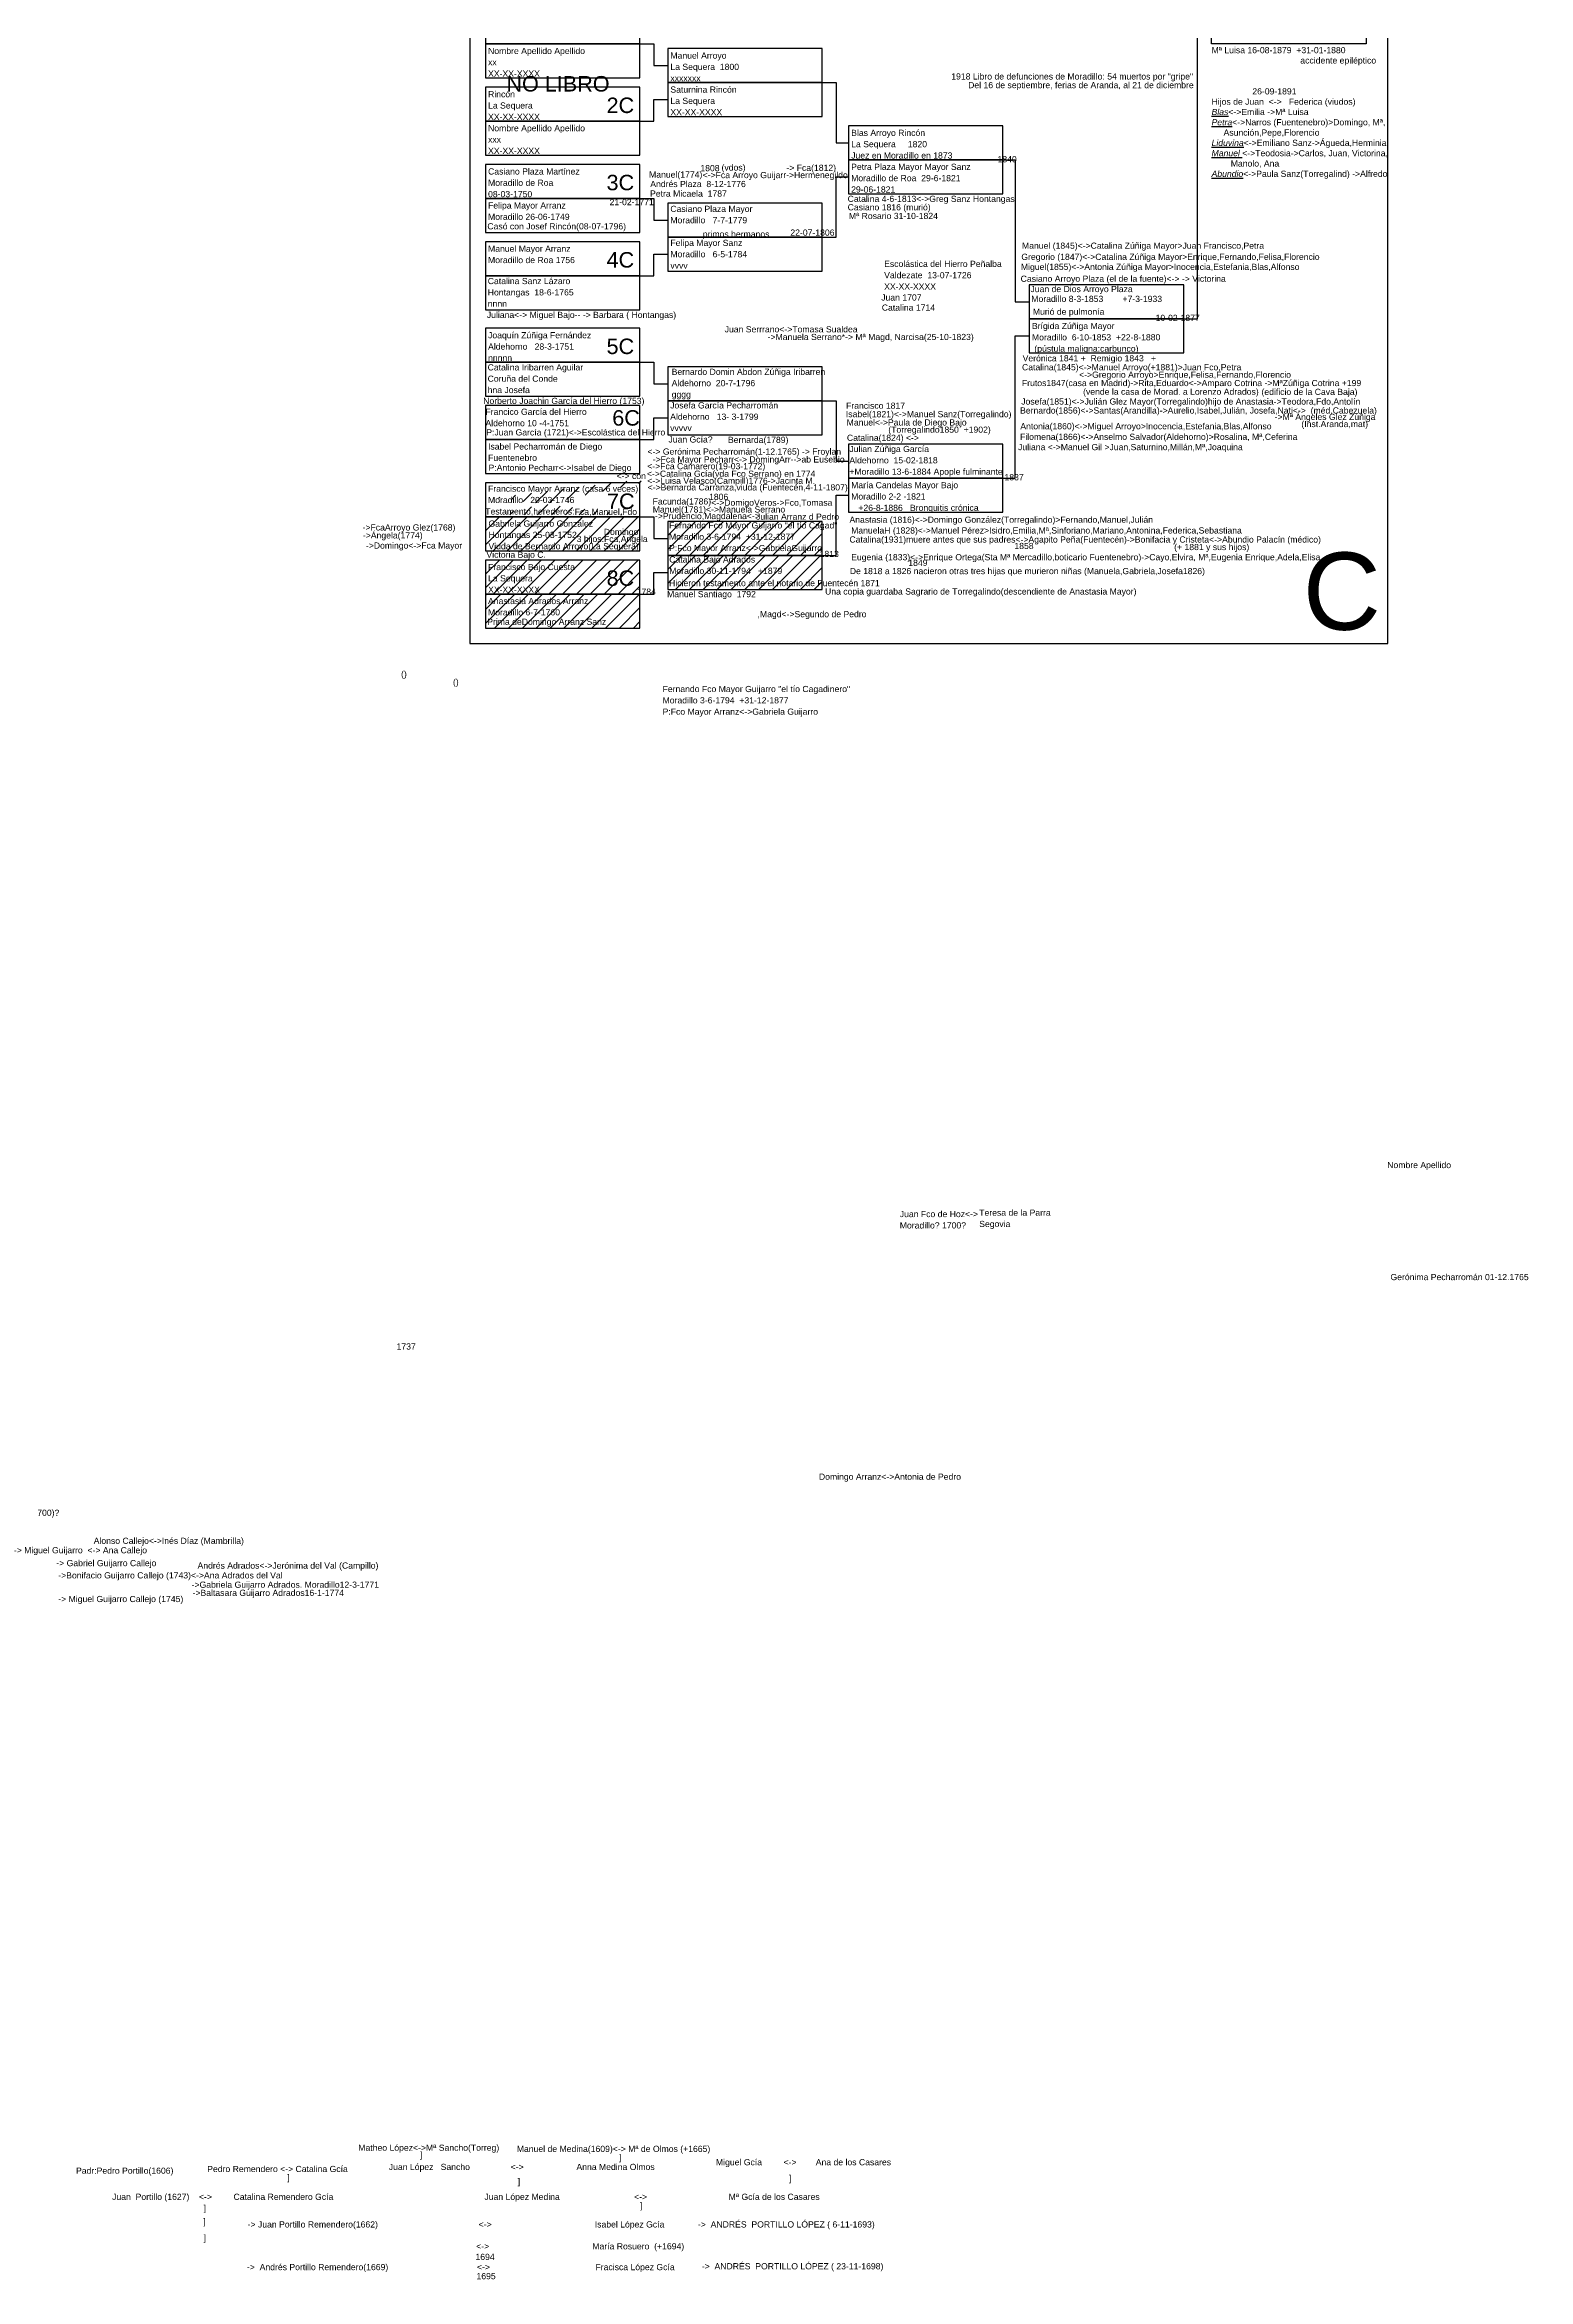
# Model space of a CAD drawing. Header units: millimetres. Extents: x -16844 to 23151, y -8543 to 4892.
# Drawn here: x 301 to 781, y -779 to -56 of the extents above; entities that cross this region are included whole.
import ezdxf
from ezdxf.enums import TextEntityAlignment as Align

# ---------------------------------------------------------------- set-up
doc = ezdxf.new("R2010")
doc.units = ezdxf.units.MM
doc.layers.add('Arroyo', color=30, linetype='Continuous')
doc.styles.add('Arial', font='arial.ttf', dxfattribs={"height": 0.01})

# ---------------------------------------------------------------- blocks, each defined once
blk = doc.blocks.new('Hoja inferior')
for points in [[(0, -210), (297, -210), (297, 0), (0, 0)], [(5, -16), (55, -16), (55, -5), (5, -5)], [(240, -5), (290, -5), (290, -16), (240, -16)], [(5, -27), (55, -27), (55, -16), (5, -16)], [(64, -28.5), (114, -28.5), (114, -17.5), (64, -17.5)], [(64, -39.5), (114, -39.5), (114, -28.5), (64, -28.5)], [(5, -41), (55, -41), (55, -30), (5, -30)], [(5, -52), (55, -52), (55, -41), (5, -41)], [(122.5, -53.5), (172.5, -53.5), (172.5, -42.5), (122.5, -42.5)], [(5, -66), (55, -66), (55, -55), (5, -55)], [(122.5, -64.5), (172.5, -64.5), (172.5, -53.5), (122.5, -53.5)], [(5, -77), (55, -77), (55, -66), (5, -66)], [(64, -78.5), (114, -78.5), (114, -67.5), (64, -67.5)], [(64, -89.5), (114, -89.5), (114, -78.5), (64, -78.5)], [(5, -91), (55, -91), (55, -80), (5, -80)], [(5, -102), (55, -102), (55, -91), (5, -91)], [(181, -105), (231, -105), (231, -94), (181, -94)], [(5, -119), (55, -119), (55, -108), (5, -108)], [(181, -116), (231, -116), (231, -105), (181, -105)], [(5, -130), (55, -130), (55, -119), (5, -119)], [(64, -131.5), (114, -131.5), (114, -120.5), (64, -120.5)], [(5, -144), (55, -144), (55, -133), (5, -133)], [(64, -142.5), (114, -142.5), (114, -131.5), (64, -131.5)], [(5, -155), (55, -155), (55, -144), (5, -144)], [(122.5, -156.5), (172.5, -156.5), (172.5, -145.5), (122.5, -145.5)], [(5, -169), (55, -169), (55, -158), (5, -158)], [(122.5, -167.5), (172.5, -167.5), (172.5, -156.5), (122.5, -156.5)], [(5, -180), (55, -180), (55, -169), (5, -169)], [(64, -181.5), (114, -181.5), (114, -170.5), (64, -170.5)], [(5, -194), (55, -194), (55, -183), (5, -183)], [(64, -192.5), (114, -192.5), (114, -181.5), (64, -181.5)], [(5, -205), (55, -205), (55, -194), (5, -194)]]:
    blk.add_lwpolyline(points, close=True)
for points in [[(231, -105), (235.5, -105), (235.5, -10.5), (240, -10.5)], [(55, -16), (59.5, -16), (59.5, -23), (64, -23)], [(114, -28.5), (118.5, -28.5), (118.5, -48), (122.5, -48)], [(55, -41), (59.5, -41), (59.5, -34), (64, -34)], [(172.5, -53.5), (176.5, -53.5), (176.5, -99.5), (181, -99.5)], [(114, -78.5), (118.5, -78.5), (118.5, -59), (122.5, -59)], [(55, -66), (59.5, -66), (59.5, -73), (64, -73)], [(55, -91), (59.5, -91), (59.5, -84), (64, -84)], [(172.5, -156.5), (176.5, -156.5), (176.5, -110.5), (181, -110.5)], [(55, -119), (59.5, -119), (59.5, -126), (64, -126)], [(55, -144), (59.5, -144), (59.5, -137), (64, -137)], [(114, -131.5), (118.5, -131.5), (118.5, -151), (122.5, -151)], [(114, -181.5), (118.5, -181.5), (118.5, -162), (122.5, -162)], [(55, -169), (59.5, -169), (59.5, -176), (64, -176)], [(55, -194), (59.5, -194), (59.5, -187), (64, -187)]]:
    blk.add_lwpolyline(points)
blk = doc.blocks.new('Casilla')
at = {"style": 'Arial'}
for tag, p in [('NOMBRE', (0.88, 8.08)), ('LUGAR_NACIMIENTO', (0.88, 4.42)), ('FECHA', (0.88, 0.75))]:
    blk.add_attdef(tag, p, '', height=2, dxfattribs=at)
blk = doc.blocks.new('Hermanos')
at = {"style": 'Arial'}
blk.add_attdef('NOMBRE', (0, 0), '', height=2, dxfattribs=at)

msp = doc.modelspace()

# ---------------------------------------------------------------- hatches: boundary and pattern name
h = msp.add_hatch()
h.set_pattern_fill('ANSI31', color=1, style=0)
h.set_pattern_definition([(45, (-4.1157, 0.6435), (-2.245064, 2.245064), [])])
h.paths.add_polyline_path([(496.56, -197.36), (489.95, -197.36), (446.69, -202.86), (489.95, -208.36), (447.02, -208.36)])
h = msp.add_hatch()
h.set_pattern_fill('ANSI31', color=1, style=0)
h.set_pattern_definition([(45, (2074.8802, -472.5), (-2.245064, 2.245064), [])])
h.paths.add_polyline_path([(443.48, -209), (493.48, -209), (493.48, -220), (443.48, -220)])
h = msp.add_hatch()
h.set_pattern_fill('ANSI31', color=1, style=0)
h.set_pattern_definition([(45, (2133.8802, -474), (-2.245064, 2.245064), [])])
h.paths.add_polyline_path([(502.48, -210.5), (552.48, -210.5), (552.48, -221.5), (502.48, -221.5)])
h = msp.add_hatch()
h.set_pattern_fill('ANSI31', color=1, style=0)
h.set_pattern_definition([(45, (2074.8802, -486.5), (-2.245064, 2.245064), [])])
h.paths.add_polyline_path([(443.48, -223), (493.48, -223), (493.48, -234), (443.48, -234)])
h = msp.add_hatch()
h.set_pattern_fill('ANSI31', color=1, style=0)
h.set_pattern_definition([(45, (2133.8802, -485), (-2.245064, 2.245064), [])])
h.paths.add_polyline_path([(502.48, -221.5), (552.48, -221.5), (552.48, -232.5), (502.48, -232.5)])
h = msp.add_hatch()
h.set_pattern_fill('ANSI31', color=1, style=0)
h.paths.add_polyline_path([(443.48, -234), (493.48, -234), (493.48, -245), (443.48, -245)])

# ---------------------------------------------------------------- block references
for name, p, values in [('Casilla', (443.48, -67.34), {'NOMBRE': 'Nombre Apellido Apellido', 'LUGAR_NACIMIENTO': 'xx', 'FECHA': 'XX-XX-XXXX'}), ('Casilla', (502.48, -68.84), {'NOMBRE': 'Manuel Arroyo', 'LUGAR_NACIMIENTO': 'La Sequera  1800', 'FECHA': 'xxxxxxx'}), ('Casilla', (443.48, -81.34), {'NOMBRE': 'Rincón', 'LUGAR_NACIMIENTO': 'La Sequera', 'FECHA': 'XX-XX-XXXX'}), ('Casilla', (502.48, -79.84), {'NOMBRE': 'Saturnina Rincón', 'LUGAR_NACIMIENTO': 'La Sequera', 'FECHA': 'XX-XX-XXXX'}), ('Casilla', (443.48, -92.34), {'NOMBRE': 'Nombre Apellido Apellido', 'LUGAR_NACIMIENTO': 'xxx', 'FECHA': 'XX-XX-XXXX'}), ('Casilla', (560.98, -93.84), {'NOMBRE': 'Blas Arroyo Rincón', 'LUGAR_NACIMIENTO': 'La Sequera     1820', 'FECHA': 'Juez en Moradillo en 1873'}), ('Hermanos', (609.22, -94.3), {'NOMBRE': '1840'}), ('Casilla', (443.48, -106.34), {'NOMBRE': 'Casiano Plaza Martínez', 'LUGAR_NACIMIENTO': 'Moradillo de Roa', 'FECHA': '08-03-1750'}), ('Hermanos', (496.46, -99.26), {'NOMBRE': 'Manuel(1774)'}), ('Hermanos', (496.07, -102.32), {'NOMBRE': ' Andrés Plaza  8-12-1776'}), ('Hermanos', (483.68, -108.17), {'NOMBRE': '21-02-1771'}), ('Hermanos', (496.78, -105.41), {'NOMBRE': 'Petra Micaela  1787'}), ('Hermanos', (560.72, -107.12), {'NOMBRE': 'Catalina 4-6-1813<->Greg Sanz Hontangas'}), ('Hermanos', (560.72, -109.85), {'NOMBRE': 'Casiano 1816 (murió)'}), ('Hermanos', (444.13, -116.01), {'NOMBRE': 'Casó con Josef Rincón(08-07-1796)'}), ('Hermanos', (561.11, -112.66), {'NOMBRE': 'Mª Rosario 31-10-1824'}), ('Casilla', (502.48, -129.46), {'NOMBRE': 'Felipa Mayor Sanz', 'LUGAR_NACIMIENTO': 'Moradillo   6-5-1784', 'FECHA': 'vvvv'}), ('Casilla', (571.65, -136.25), {'NOMBRE': 'Escolástica del Hierro Peñalba', 'LUGAR_NACIMIENTO': 'Valdezate  13-07-1726', 'FECHA': 'XX-XX-XXXX'}), ('Hermanos', (615.24, -129.13), {'NOMBRE': '  Miguel(1855)<->Antonia Zúñiga Mayor>Inocencia,Estefania,Blas,Alfonso'}), ('Casilla', (443.38, -141.8), {'NOMBRE': 'Catalina Sanz Lázaro', 'LUGAR_NACIMIENTO': 'Hontangas  18-6-1765', 'FECHA': 'nnnn'}), ('Hermanos', (571.58, -139.04), {'NOMBRE': 'Juan 1707'}), ('Hermanos', (616.7, -132.97), {'NOMBRE': 'Casiano Arroyo Plaza (el de la fuente)<-> -> Victorina '}), ('Hermanos', (443.96, -144.67), {'NOMBRE': 'Juliana<-> Miguel Bajo-- -> Barbara ( Hontangas)'}), ('Hermanos', (571.77, -142.31), {'NOMBRE': 'Catalina 1714'}), ('Hermanos', (620.15, -139.5), {'NOMBRE': 'Moradillo 8-3-1853        +7-3-1933'}), ('Hermanos', (660.37, -145.64), {'NOMBRE': '10-02-1877'}), ('Casilla', (443.48, -159.34), {'NOMBRE': 'Joaquín Zúñiga Fernández', 'LUGAR_NACIMIENTO': 'Aldehorno   28-3-1751', 'FECHA': 'nnnnn'}), ('Hermanos', (520.92, -149.33), {'NOMBRE': 'Juan Serrrano<->Tomasa Sualdea'}), ('Hermanos', (521.62, -151.82), {'NOMBRE': '                 ->Manuela Serrano*-> Mª Magd, Narcisa(25-10-1823)'}), ('Casilla', (619.48, -156.34), {'NOMBRE': 'Brígida Zúñiga Mayor', 'LUGAR_NACIMIENTO': 'Moradillo  6-10-1853  +22-8-1880', 'FECHA': ' (pústula maligna:carbunco)'}), ('Hermanos', (617.34, -158.71), {'NOMBRE': 'Verónica 1841 +  Remigio 1843   +'}), ('Casilla', (443.34, -169.73), {'NOMBRE': 'Catalina Iribarren Aguilar', 'LUGAR_NACIMIENTO': 'Coruña del Conde', 'FECHA': 'hna Josefa'}), ('Casilla', (502.89, -171.17), {'NOMBRE': 'Bernardo Domin Abdon Zúñiga Iribarren', 'LUGAR_NACIMIENTO': 'Aldehorno  20-7-1796', 'FECHA': 'gggg'}), ('Hermanos', (617.14, -161.61), {'NOMBRE': 'Catalina(1845)<->Manuel Arroyo(+1881)>Juan Fco,Petra     '}), ('Hermanos', (617.11, -166.72), {'NOMBRE': 'Frutos1847(casa en Madrid)->Rita,Eduardo<->Amparo Cotrina ->MªZúñiga Cotrina +199'}), ('Hermanos', (625.54, -164.02), {'NOMBRE': '             <->Gregorio Arroyo>Enrique,Felisa,Fernando,Florencio'}), ('Casilla', (502.41, -182.03), {'NOMBRE': 'Josefa García Pecharromán', 'LUGAR_NACIMIENTO': 'Aldehorno   13- 3-1799', 'FECHA': 'vvvvv'}), ('Hermanos', (560.2, -174.05), {'NOMBRE': 'Francisco 1817'}), ('Hermanos', (616.51, -175.6), {'NOMBRE': 'Bernardo(1856)<->Santas(Arandilla)->Aurelio,Isabel,Julián, Josefa,Nati<->  (méd.Cabezuela)'}), ('Hermanos', (616.88, -172.7), {'NOMBRE': 'Josefa(1851)<->Julián Glez Mayor(Torregalindo)hijo de Anastasia->Teodora,Fdo,Antolín'}), ('Hermanos', (636.91, -169.53), {'NOMBRE': '(vende la casa de Morad. a Lorenzo Adrados)'}), ('Hermanos', (694.63, -169.58), {'NOMBRE': '(edificio de la Cava Baja)'}), ('Hermanos', (560.15, -176.78), {'NOMBRE': 'Isabel(1821)<->Manuel Sanz(Torregalindo)'}), ('Hermanos', (560.4, -179.47), {'NOMBRE': 'Manuel<->Paula de Diego Bajo'}), ('Hermanos', (573.87, -181.81), {'NOMBRE': '(Torregalindo1850  +1902)'}), ('Hermanos', (616.6, -180.7), {'NOMBRE': 'Antonia(1860)<->Miguel Arroyo>Inocencia,Estefania,Blas,Alfonso'}), ('Hermanos', (698.89, -177.68), {'NOMBRE': '->Mª Ángeles Glez Zúñiga '}), ('Hermanos', (707.55, -179.99), {'NOMBRE': '(Inst.Aranda,mat)'}), ('Hermanos', (495.94, -188.9), {'NOMBRE': '<-> Gerónima Pecharromán(1-12.1765) -> Froylan'}), ('Hermanos', (521.21, -185.1), {'NOMBRE': ' Bernarda(1789)'}), ('Hermanos', (560.48, -184.44), {'NOMBRE': 'Catalina(1824) <->'}), ('Casilla', (560.4, -196.14), {'NOMBRE': 'Julian Zúñiga García', 'LUGAR_NACIMIENTO': 'Aldehorno  15-02-1818', 'FECHA': '+Moradillo 13-6-1884 Apople fulminante'}), ('Hermanos', (615.86, -187.45), {'NOMBRE': 'Juliana <->Manuel Gil >Juan,Saturnino,Millán,Mª,Joaquina'}), ('Hermanos', (616.5, -184.12), {'NOMBRE': 'Filomena(1866)<->Anselmo Salvador(Aldehorno)>Rosalina, Mª,Ceferina'}), ('Hermanos', (495.77, -196.06), {'NOMBRE': '<->Catalina Gcía(vda Fco Serrano) en 1774'}), ('Hermanos', (494.32, -193.63), {'NOMBRE': '  <->Fca Camarero(19-03-1772)'}), ('Hermanos', (611.47, -197.21), {'NOMBRE': '1837'}), ('Hermanos', (495.89, -198.34), {'NOMBRE': '<->Luisa Velasco(Campill)1776->Jacinta M.'}), ('Hermanos', (496, -200.48), {'NOMBRE': '<->Bernarda Carranza,viuda (Fuentecén,4-11-1807)'}), ('Hermanos', (515.87, -203.55), {'NOMBRE': '1806'}), ('Casilla', (560.98, -207.84), {'NOMBRE': 'María Candelas Mayor Bajo', 'LUGAR_NACIMIENTO': 'Moradillo 2-2 -1821', 'FECHA': '   +26-8-1886   Bronquitis crónica'}), ('Hermanos', (496.82, -205.03), {'NOMBRE': ' Facunda(1786)'}), ('Hermanos', (497.65, -207.62), {'NOMBRE': 'Manuel(1781)<->Manuela Serrano'}), ('Hermanos', (495.26, -209.76), {'NOMBRE': '    ->Prudencio,Magdalena<->'}), ('Hermanos', (516.6, -205.42), {'NOMBRE': '<->DomigoVeros->Fco,Tomasa'}), ('Hermanos', (561.31, -210.94), {'NOMBRE': 'Anastasia (1816)<->Domingo González(Torregalindo)>Fernando,Manuel,Julián'}), ('Hermanos', (473.02, -217.18), {'NOMBRE': '3 hijos:Fca,Ángela'}), ('Casilla', (502.04, -220.86), {'NOMBRE': 'Fernando Fco Mayor Guijarro "el tío Cagad"', 'LUGAR_NACIMIENTO': 'Moradillo 3-6-1794  +31-12-1877', 'FECHA': 'P:Fco Mayor Arranz<->GabrielaGuijarro'}), ('Hermanos', (561.3, -217.35), {'NOMBRE': 'Catalina(1931)muere antes que sus padres<->Agapito Peña(Fuentecén)->Bonifacia y Cristeta<->Abundio Palacín (médico)'}), ('Hermanos', (561.85, -214.42), {'NOMBRE': 'ManuelaH (1828)<->Manuel Pérez>Isidro,Emilia,Mª,Sinforiano,Mariano,Antonina,Federica,Sebastiana'}), ('Casilla', (443.48, -234.34), {'NOMBRE': 'Francisco Bajo Cuesta', 'LUGAR_NACIMIENTO': 'La Sequera', 'FECHA': 'XX-XX-XXXX'}), ('Hermanos', (551.65, -222.03), {'NOMBRE': '1813'}), ('Hermanos', (561.85, -223.08), {'NOMBRE': 'Eugenia (1833)<->Enrique Ortega(Sta Mª Mercadillo,boticario Fuentenebro)->Cayo,Elvira, Mª,Eugenia Enrique,Adela,Elisa'}), ('Hermanos', (580.35, -224.89), {'NOMBRE': '1849'}), ('Hermanos', (614.68, -219.45), {'NOMBRE': '1858'}), ('Hermanos', (666.38, -219.79), {'NOMBRE': '(+ 1881 y sus hijos)'}), ('Hermanos', (502.93, -231.46), {'NOMBRE': 'Hicieron testamento ante el notario de Fuentecén 1871'}), ('Hermanos', (561.42, -227.57), {'NOMBRE': 'De 1818 a 1826 nacieron otras tres hijas que murieron niñas (Manuela,Gabriela,Josefa1826)'}), ('Hermanos', (492.45, -234.24), {'NOMBRE': '1784'}), ('Hermanos', (502.29, -235.03), {'NOMBRE': 'Manuel Santiago  1792'}), ('Hermanos', (553.4, -234.17), {'NOMBRE': 'Una copia guardaba Sagrario de Torregalindo(descendiente de Anastasia Mayor)'}), ('Hermanos', (531.56, -241.51), {'NOMBRE': ',Magd<->Segundo de Pedro'}), ('Hermanos', (397.58, -260.88), {'NOMBRE': '                        ()'}), ('Hermanos', (414.37, -263.49), {'NOMBRE': '                        ()'}), ('Casilla', (499.95, -273.81), {'NOMBRE': 'Fernando Fco Mayor Guijarro "el tío Cagadinero"', 'LUGAR_NACIMIENTO': 'Moradillo 3-6-1794  +31-12-1877', 'FECHA': 'P:Fco Mayor Arranz<->Gabriela Guijarro'}), ('Hermanos', (735.33, -419.77), {'NOMBRE': 'Nombre Apellido'}), ('Hermanos', (736.37, -456.02), {'NOMBRE': 'Gerónima Pecharromán 01-12.1765'}), ('Hermanos', (551.43, -520.63), {'NOMBRE': 'Domingo Arranz<->Antonia de Pedro'}), ('Hermanos', (348.74, -558.2), {'NOMBRE': '->Baltasara Guijarro Adrados16-1-1774'}), ('Hermanos', (402.37, -737.75), {'NOMBRE': 'Matheo López<->Mª Sancho(Torreg)'}), ('Hermanos', (351.15, -744.63), {'NOMBRE': '   Pedro Remendero <-> Catalina Gcía'})]:
    msp.add_blockref(name, p).add_auto_attribs(values)
ref = msp.add_blockref('Hermanos', (594.25, -67.51))
ref.add_attrib('NOMBRE', '1918 Libro de defunciones de Moradillo: 54 muertos por "gripe"', (594.25, -67.51), dxfattribs={"color": 150, "height": 2, "style": 'Arial'})
ref = msp.add_blockref('Hermanos', (599.71, -70.32))
ref.add_attrib('NOMBRE', 'Del 16 de septiembre, ferias de Aranda, al 21 de diciembre', (599.71, -70.32), dxfattribs={"color": 150, "height": 2, "style": 'Arial'})
ref = msp.add_blockref('Hermanos', (513.06, -97.18))
ref.add_attrib('NOMBRE', '1808', (513.06, -97.18), dxfattribs={"color": 254, "height": 2, "style": 'Arial'})
ref = msp.add_blockref('Hermanos', (513.8, -99.43))
ref.add_attrib('NOMBRE', '<->Fca Arroyo Guijarr->Hermenegildo', (513.8, -99.43), dxfattribs={"color": 254, "height": 2, "style": 'Arial'})
ref = msp.add_blockref('Hermanos', (519.91, -96.98))
ref.add_attrib('NOMBRE', '(vdos)', (519.91, -96.98), dxfattribs={"color": 254, "height": 2, "style": 'Arial'})
ref = msp.add_blockref('Hermanos', (540.9, -97.07))
ref.add_attrib('NOMBRE', '-> Fca(1812)', (540.9, -97.07), dxfattribs={"color": 254, "height": 2, "style": 'Arial'})
ref = msp.add_blockref('Casilla', (560.98, -104.84))
ref.add_attrib('NOMBRE', 'Petra Plaza Mayor Mayor Sanz', (561.85, -96.76), dxfattribs={"color": 2, "height": 2, "style": 'Arial'})
ref.add_attrib('LUGAR_NACIMIENTO', 'Moradillo de Roa  29-6-1821', (561.85, -100.42), dxfattribs={"height": 2, "style": 'Arial'})
ref.add_attrib('FECHA', '29-06-1821', (561.85, -104.09), dxfattribs={"height": 2, "style": 'Arial'})
ref = msp.add_blockref('Casilla', (443.48, -117.34))
ref.add_attrib('NOMBRE', 'Felipa Mayor Arranz', (444.35, -109.26), dxfattribs={"color": 30, "height": 2, "style": 'Arial'})
ref.add_attrib('LUGAR_NACIMIENTO', 'Moradillo 26-06-1749', (444.35, -112.92), dxfattribs={"height": 2, "style": 'Arial'})
ref = msp.add_blockref('Casilla', (502.48, -118.46))
ref.add_attrib('NOMBRE', 'Casiano Plaza Mayor', (503.35, -110.37), dxfattribs={"height": 2, "style": 'Arial'})
ref.add_attrib('LUGAR_NACIMIENTO', 'Moradillo   7-7-1779', (503.35, -114.04), dxfattribs={"height": 2, "style": 'Arial'})
ref = msp.add_blockref('Casilla', (443.48, -131.34))
ref.add_attrib('NOMBRE', 'Manuel Mayor Arranz', (444.35, -123.26), dxfattribs={"color": 30, "height": 2, "style": 'Arial'})
ref.add_attrib('LUGAR_NACIMIENTO', 'Moradillo de Roa 1756', (444.35, -126.92), dxfattribs={"height": 2, "style": 'Arial'})
ref = msp.add_blockref('Hermanos', (497.54, -118.55))
ref.add_attrib('NOMBRE', '                     primos hermanos', (497.54, -118.55), dxfattribs={"color": 7, "height": 2, "style": 'Arial'})
ref = msp.add_blockref('Hermanos', (525.88, -118.04))
ref.add_attrib('NOMBRE', '                     22-07-1806 ', (525.88, -118.04), dxfattribs={"color": 7, "height": 2, "style": 'Arial'})
ref = msp.add_blockref('Hermanos', (616.36, -122.27))
ref.add_attrib('NOMBRE', ' Manuel (1845)<->Catalina Zúñiga Mayor>Juan Francisco,Petra', (616.36, -122.27), dxfattribs={"color": 2, "height": 2, "style": 'Arial'})
ref = msp.add_blockref('Hermanos', (615.37, -125.89))
ref.add_attrib('NOMBRE', '  Gregorio (1847)<->Catalina Zúñiga Mayor>Enrique,Fernando,Felisa,Florencio', (615.37, -125.89), dxfattribs={"color": 2, "height": 2, "style": 'Arial'})
ref = msp.add_blockref('Casilla', (619, -144.39))
ref.add_attrib('NOMBRE', 'Juan de Dios Arroyo Plaza', (619.88, -136.31), dxfattribs={"height": 2, "style": 'Arial'})
ref.add_attrib('FECHA', ' Murió de pulmonía', (619.88, -143.64), dxfattribs={"height": 2, "style": 'Arial'})
ref = msp.add_blockref('Casilla', (441.91, -180.59))
ref.add_attrib('NOMBRE', 'Norberto Joachin García del Hierro (1753)', (442.79, -172.5), dxfattribs={"color": 6, "height": 2, "style": 'Arial'})
ref = msp.add_blockref('Casilla', (442.64, -184.11))
ref.add_attrib('NOMBRE', 'Francico García del Hierro', (443.52, -176.03), dxfattribs={"height": 2, "style": 'Arial'})
ref.add_attrib('LUGAR_NACIMIENTO', 'Aldehorno 10 -4-1751', (443.52, -179.7), dxfattribs={"height": 2, "style": 'Arial'})
ref = msp.add_blockref('Casilla', (442.9, -190.77))
ref.add_attrib('NOMBRE', 'P:Juan García (1721)<->Escolástica del Hierro', (443.78, -182.69), dxfattribs={"height": 2, "style": 'Arial'})
ref = msp.add_blockref('Casilla', (443.48, -195.34))
ref.add_attrib('NOMBRE', 'Isabel Pecharromán de Diego', (444.35, -187.26), dxfattribs={"height": 2, "style": 'Arial'})
ref.add_attrib('LUGAR_NACIMIENTO', 'Fuentenebro', (444.35, -190.92), dxfattribs={"height": 2, "style": 'Arial'})
ref = msp.add_blockref('Hermanos', (502.73, -184.98))
ref.add_attrib('NOMBRE', 'Juan Gcía?', (502.73, -184.98), dxfattribs={"color": 6, "height": 2, "style": 'Arial'})
ref = msp.add_blockref('Casilla', (443.62, -202.21))
ref.add_attrib('NOMBRE', 'P:Antonio Pecharr<->Isabel de Diego', (444.5, -194.13), dxfattribs={"height": 2, "style": 'Arial'})
ref = msp.add_blockref('Hermanos', (483.63, -196.79))
ref.add_attrib('NOMBRE', '   <-> con', (483.63, -196.79), dxfattribs={"color": 30, "height": 2, "style": 'Arial'})
ref = msp.add_blockref('Hermanos', (497.64, -191.44))
ref.add_attrib('NOMBRE', '->Fca Mayor Pecharr<-> DomingArr-->ab Eusebio', (497.64, -191.44), dxfattribs={"color": 3, "height": 2, "style": 'Arial'})
ref = msp.add_blockref('Casilla', (443.48, -208.99))
ref.add_attrib('NOMBRE', 'Francisco Mayor Arranz (casa 6 veces)                 ', (444.35, -200.9), dxfattribs={"color": 0, "height": 2, "style": 'Arial'})
ref.add_attrib('LUGAR_NACIMIENTO', 'Moradillo   20-03-1746', (444.35, -204.57), dxfattribs={"height": 2, "style": 'Arial'})
ref = msp.add_blockref('Hermanos', (443.45, -208.28))
ref.add_attrib('NOMBRE', 'Testamento,herederos:', (443.45, -208.28), dxfattribs={"color": 3, "height": 2, "style": 'Arial'})
ref = msp.add_blockref('Casilla', (465.3, -216.46))
ref.add_attrib('NOMBRE', '        Fca,Manuel,Fdo', (466.18, -208.38), dxfattribs={"height": 2, "style": 'Arial'})
ref = msp.add_blockref('Hermanos', (527.98, -209.98))
ref.add_attrib('NOMBRE', '    Julian Arranz d Pedro', (527.98, -209.98), dxfattribs={"color": 3, "height": 2, "style": 'Arial'})
ref = msp.add_blockref('Hermanos', (403.75, -213.45))
ref.add_attrib('NOMBRE', '->FcaArroyo Glez(1768) ', (403.75, -213.45), dxfattribs={"color": 4, "height": 2, "style": 'Arial'})
ref = msp.add_blockref('Hermanos', (403.85, -216.02))
ref.add_attrib('NOMBRE', '->Ángela(1774) ', (403.85, -216.02), dxfattribs={"color": 4, "height": 2, "style": 'Arial'})
ref = msp.add_blockref('Casilla', (443.61, -220.28))
ref.add_attrib('NOMBRE', 'Gabriela Guijarro González ', (444.49, -212.2), dxfattribs={"lineweight": 30, "height": 2, "style": 'Arial'})
ref.add_attrib('LUGAR_NACIMIENTO', 'Hontangas 25-03-1752', (444.49, -215.86), dxfattribs={"height": 2, "style": 'Arial'})
ref.add_attrib('FECHA', 'Viuda de Bernardo Arroyo(La Sequera)', (444.49, -219.53), dxfattribs={"height": 2, "style": 'Arial'})
ref = msp.add_blockref('Hermanos', (481.82, -214.89))
ref.add_attrib('NOMBRE', 'Domingo', (481.82, -214.89), dxfattribs={"color": 3, "height": 2, "style": 'Arial'})
ref = msp.add_blockref('Hermanos', (404.83, -219.3))
ref.add_attrib('NOMBRE', '->Domingo<->Fca Mayor', (404.83, -219.3), dxfattribs={"color": 4, "height": 2, "style": 'Arial'})
ref = msp.add_blockref('Hermanos', (443.83, -222.27))
ref.add_attrib('NOMBRE', 'Victoria Bajo C.', (443.83, -222.27), dxfattribs={"color": 3, "height": 2, "style": 'Arial'})
ref = msp.add_blockref('Casilla', (502.1, -231.9))
ref.add_attrib('NOMBRE', 'Catalina Bajo Adrados', (502.98, -223.82), dxfattribs={"color": 30, "height": 2, "style": 'Arial'})
ref.add_attrib('LUGAR_NACIMIENTO', 'Moradillo 30-11-1794   +1879', (502.98, -227.49), dxfattribs={"height": 2, "style": 'Arial'})
ref = msp.add_blockref('Casilla', (443.48, -245.34))
ref.add_attrib('NOMBRE', 'Anastasia Adrados Arranz', (444.35, -237.26), dxfattribs={"height": 2, "style": 'Arial'})
ref.add_attrib('LUGAR_NACIMIENTO', 'Moradillo 6-7-1760', (444.35, -240.92), dxfattribs={"height": 2, "style": 'Arial'})
ref = msp.add_blockref('Casilla', (443.21, -244.72))
ref.add_attrib('FECHA', 'Prima deDomingo Arranz Sanz', (444.08, -243.97), dxfattribs={"color": 3, "height": 2, "style": 'Arial'})
ref = msp.add_blockref('Casilla', (576.71, -443.71))
ref.add_attrib('NOMBRE', 'Juan Fco de Hoz<->', (577.59, -435.63), dxfattribs={"height": 2, "style": 'Arial'})
ref.add_attrib('LUGAR_NACIMIENTO', 'Moradillo? 1700?', (577.59, -439.3), dxfattribs={"height": 2, "style": 'Arial'})
ref = msp.add_blockref('Casilla', (602.41, -443.26))
ref.add_attrib('NOMBRE', 'Teresa de la Parra', (603.29, -435.18), dxfattribs={"height": 2, "style": 'Arial'})
ref.add_attrib('LUGAR_NACIMIENTO', 'Segovia', (603.29, -438.84), dxfattribs={"height": 2, "style": 'Arial'})
ref = msp.add_blockref('Hermanos', (414.75, -478.47))
ref.add_attrib('NOMBRE', '1737', (414.75, -478.47), dxfattribs={"color": 0, "height": 2, "style": 'Arial'})
at = {"color": 3}
for p, values in [((231.78, -532.29), {'NOMBRE': '  > Pedro Guijarro Serrano<-> Isabel Arranz Medina(1700)?'}), ((268.62, -541.36), {'NOMBRE': '                                                              Alonso Callejo<->Inés Díaz (Mambrilla)'}), ((350.34, -549.38), {'NOMBRE': 'Andrés Adrados<->Jerónima del Val (Campillo)'}), ((348.43, -555.56), {'NOMBRE': '->Gabriela Guijarro Adrados. Moradillo12-3-1771'})]:
    msp.add_blockref('Hermanos', p, dxfattribs=at).add_auto_attribs(values)
ref = msp.add_blockref('Hermanos', (290.91, -544.41), dxfattribs=at)
ref.add_attrib('NOMBRE', '-> Miguel Guijarro  <-> Ana Callejo', (290.91, -544.41), dxfattribs={"color": 0, "height": 2, "style": 'Arial'})
ref = msp.add_blockref('Hermanos', (304.65, -548.58), dxfattribs=at)
ref.add_attrib('NOMBRE', '-> Gabriel Guijarro Callejo ', (304.65, -548.58), dxfattribs={"color": 0, "height": 2, "style": 'Arial'})
ref = msp.add_blockref('Hermanos', (305.29, -552.54), dxfattribs=at)
ref.add_attrib('NOMBRE', '->Bonifacio Guijarro Callejo (1743)<->Ana Adrados del Val', (305.29, -552.54), dxfattribs={"color": 0, "height": 2, "style": 'Arial'})
ref = msp.add_blockref('Hermanos', (305.29, -560.2), dxfattribs=at)
ref.add_attrib('NOMBRE', '-> Miguel Guijarro Callejo (1745)', (305.29, -560.2), dxfattribs={"color": 0, "height": 2, "style": 'Arial'})
ref = msp.add_blockref('Hermanos', (453.66, -738.12))
ref.add_attrib('NOMBRE', 'Manuel de Medina(1609)<-> Mª de Olmos (+1665)', (453.66, -738.12), dxfattribs={"color": 7, "height": 2, "style": 'Arial'})
ref = msp.add_blockref('Casilla', (310.14, -745.93))
ref.add_attrib('FECHA', 'Padr:Pedro Portillo(1606)', (311.02, -745.18), dxfattribs={"height": 2, "style": 'Arial'})
ref = msp.add_blockref('Casilla', (402.05, -744.72))
ref.add_attrib('FECHA', '            Juan López   Sancho                 <->                      Anna Medina Olmos', (402.93, -743.97), dxfattribs={"height": 2, "style": 'Arial'})
ref = msp.add_blockref('Hermanos', (419.22, -739.99))
ref.add_attrib('NOMBRE', '    ]', (419.22, -739.99), dxfattribs={"color": 0, "height": 2, "style": 'Arial'})
ref = msp.add_blockref('Hermanos', (483.58, -740.86))
ref.add_attrib('NOMBRE', '    ]', (483.58, -740.86), dxfattribs={"color": 0, "height": 2, "style": 'Arial'})
ref = msp.add_blockref('Casilla', (507.91, -743.19))
ref.add_attrib('FECHA', '            Miguel Gcía         <->        Ana de los Casares', (508.79, -742.44), dxfattribs={"height": 2, "style": 'Arial'})
ref = msp.add_blockref('Casilla', (314.06, -761.72))
ref.add_attrib('NOMBRE', '          Juan  Portillo (1627)    <->         Catalina Remendero Gcía                                                               Juan López Medina                               <->                                  Mª Gcía de los Casares  ', (314.94, -753.64), dxfattribs={"height": 2, "style": 'Arial'})
ref = msp.add_blockref('Hermanos', (376.31, -747.35))
ref.add_attrib('NOMBRE', '    ]', (376.31, -747.35), dxfattribs={"color": 0, "height": 2, "style": 'Arial'})
ref = msp.add_blockref('Hermanos', (450.86, -748.65))
ref.add_attrib('NOMBRE', '    ]', (450.86, -748.65), dxfattribs={"color": 0, "height": 2, "style": 'Arial'})
ref = msp.add_blockref('Hermanos', (538.65, -747.63))
ref.add_attrib('NOMBRE', '    ]', (538.65, -747.63), dxfattribs={"color": 0, "height": 2, "style": 'Arial'})
ref = msp.add_blockref('Hermanos', (349.23, -757.31))
ref.add_attrib('NOMBRE', '    ]', (349.23, -757.31), dxfattribs={"color": 0, "height": 2, "style": 'Arial'})
ref = msp.add_blockref('Hermanos', (490.42, -756.44))
ref.add_attrib('NOMBRE', '    ]', (490.42, -756.44), dxfattribs={"color": 0, "height": 2, "style": 'Arial'})
ref = msp.add_blockref('Hermanos', (349.08, -761.64))
ref.add_attrib('NOMBRE', '    ]', (349.08, -761.64), dxfattribs={"color": 0, "height": 2, "style": 'Arial'})
ref = msp.add_blockref('Hermanos', (349.23, -766.84))
ref.add_attrib('NOMBRE', '    ]', (349.23, -766.84), dxfattribs={"color": 0, "height": 2, "style": 'Arial'})
ref = msp.add_blockref('Casilla', (353.26, -770.66))
ref.add_attrib('NOMBRE', '                -> Juan Portillo Remendero(1662)                                          <->                                           Isabel López Gcía              ->  ANDRÉS  PORTILLO LÓPEZ ( 6-11-1693)                  ', (354.14, -762.57), dxfattribs={"color": 3, "height": 2, "style": 'Arial'})
ref = msp.add_blockref('Hermanos', (440.28, -773.07), dxfattribs=at)
ref.add_attrib('NOMBRE', '1694', (440.28, -773.07), dxfattribs={"color": 0, "height": 2, "style": 'Arial'})
ref = msp.add_blockref('Casilla', (431.11, -777.74))
ref.add_attrib('NOMBRE', '           <->                                           María Rosuero  (+1694)                                                       ', (431.98, -769.65), dxfattribs={"color": 3, "height": 2, "style": 'Arial'})
ref = msp.add_blockref('Casilla', (492.46, -784.19))
ref.add_attrib('NOMBRE', '                          ->  ANDRÉS  PORTILLO LÓPEZ ( 23-11-1698)                  ', (493.34, -776.11), dxfattribs={"color": 3, "height": 2, "style": 'Arial'})
ref = msp.add_blockref('Casilla', (354.58, -784.46))
ref.add_attrib('NOMBRE', '              ->  Andrés Portillo Remendero(1669)                                     <->                                            Fracisca López Gcía', (355.46, -776.38), dxfattribs={"color": 3, "height": 2, "style": 'Arial'})
ref = msp.add_blockref('Hermanos', (440.61, -779.31), dxfattribs=at)
ref.add_attrib('NOMBRE', '1695', (440.61, -779.31), dxfattribs={"color": 0, "height": 2, "style": 'Arial'})
at = {"layer": 'Arroyo'}
msp.add_blockref('Hoja inferior', (438.48, -40), dxfattribs=at)

# ---------------------------------------------------------------- texts
at = {"style": 'Arial'}
for s, p in [('NO LIBRO', (483.68, -71.39)), ('2C', (491.63, -78.35)), ('3C', (491.63, -103.35)), ('4C', (491.63, -128.35)), ('5C', (491.63, -156.35)), ('6C', (493.48, -179.51)), ('7C', (491.77, -206.48)), ('8C', (491.63, -231.35))]:
    msp.add_text(s, height=5, dxfattribs=at).set_placement(p, align=Align.RIGHT)
at = {"char_height": 2, "attachment_point": 1, "style": 'Arial'}
for s, insert in [('Mª Luisa 16-08-1879  +31-01-1880\\P                                     accidente epiléptico\\P\\P                   \\P                 26-09-1891\\PHijos de Juan  <->   Federica (viudos)\\P{\\fArial|b0|i1|c0|p34;\\LBlas}<->Emilia ->Mª Luisa\\P{\\fArial|b0|i1|c0|p34;\\LPetra}<->Narros (Fuentenebro)>Domingo, Mª,       Asunción,Pepe,Florencio\\P{\\fArial|b0|i1|c0|p34;\\LLiduvina}<->Emiliano Sanz->Águeda,Herminia\\P{\\fArial|b0|i1|c0|p34;\\LManuel} <->Teodosia->Carlos, Juan, Victorina,         Manolo, Ana\\P{\\fArial|b0|i1|c0|p34;\\LAbundio}<->Paula Sanz(Torregalind) ->Alfredo', (678.48, -57)), ('\\P                                     ', (678.29, -115.68))]:
    msp.add_mtext_dynamic_manual_height_columns(s, width=57, gutter_width=10, heights=[0], dxfattribs=dict(at, insert=insert))
at = {"layer": 'Arroyo', "style": 'Arial'}
msp.add_text('C', height=25, dxfattribs=at).set_placement((733.24, -245.57), align=Align.RIGHT)

doc.saveas('drawing.dxf')
